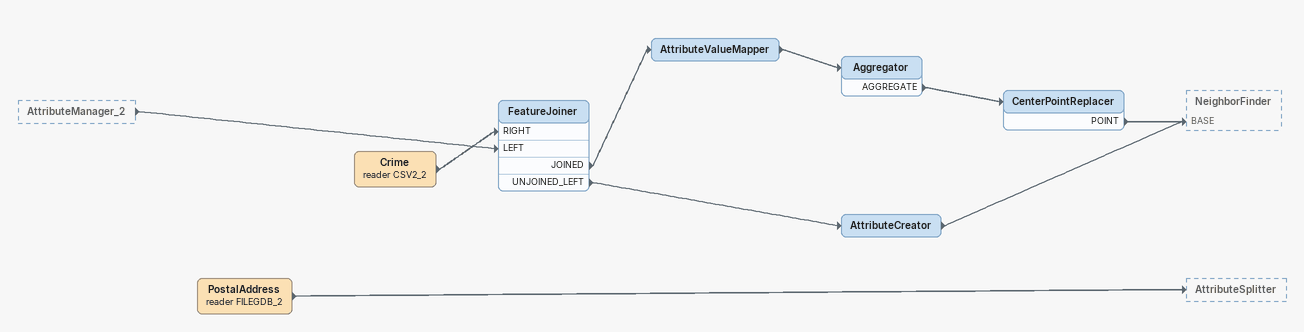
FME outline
AttributeManager_2 [outside]
    -> FeatureJoiner [LEFT]
PostalAddress (reader FILEGDB_2)
    -> AttributeSplitter
Crime (reader CSV2_2)
    -> FeatureJoiner [RIGHT]
FeatureJoiner
    JOINED -> AttributeValueMapper
    UNJOINED_LEFT -> AttributeCreator
AttributeValueMapper
    -> Aggregator
Aggregator
    AGGREGATE -> CenterPointReplacer
CenterPointReplacer
    POINT -> NeighborFinder [BASE]
AttributeCreator
    -> NeighborFinder [BASE]
